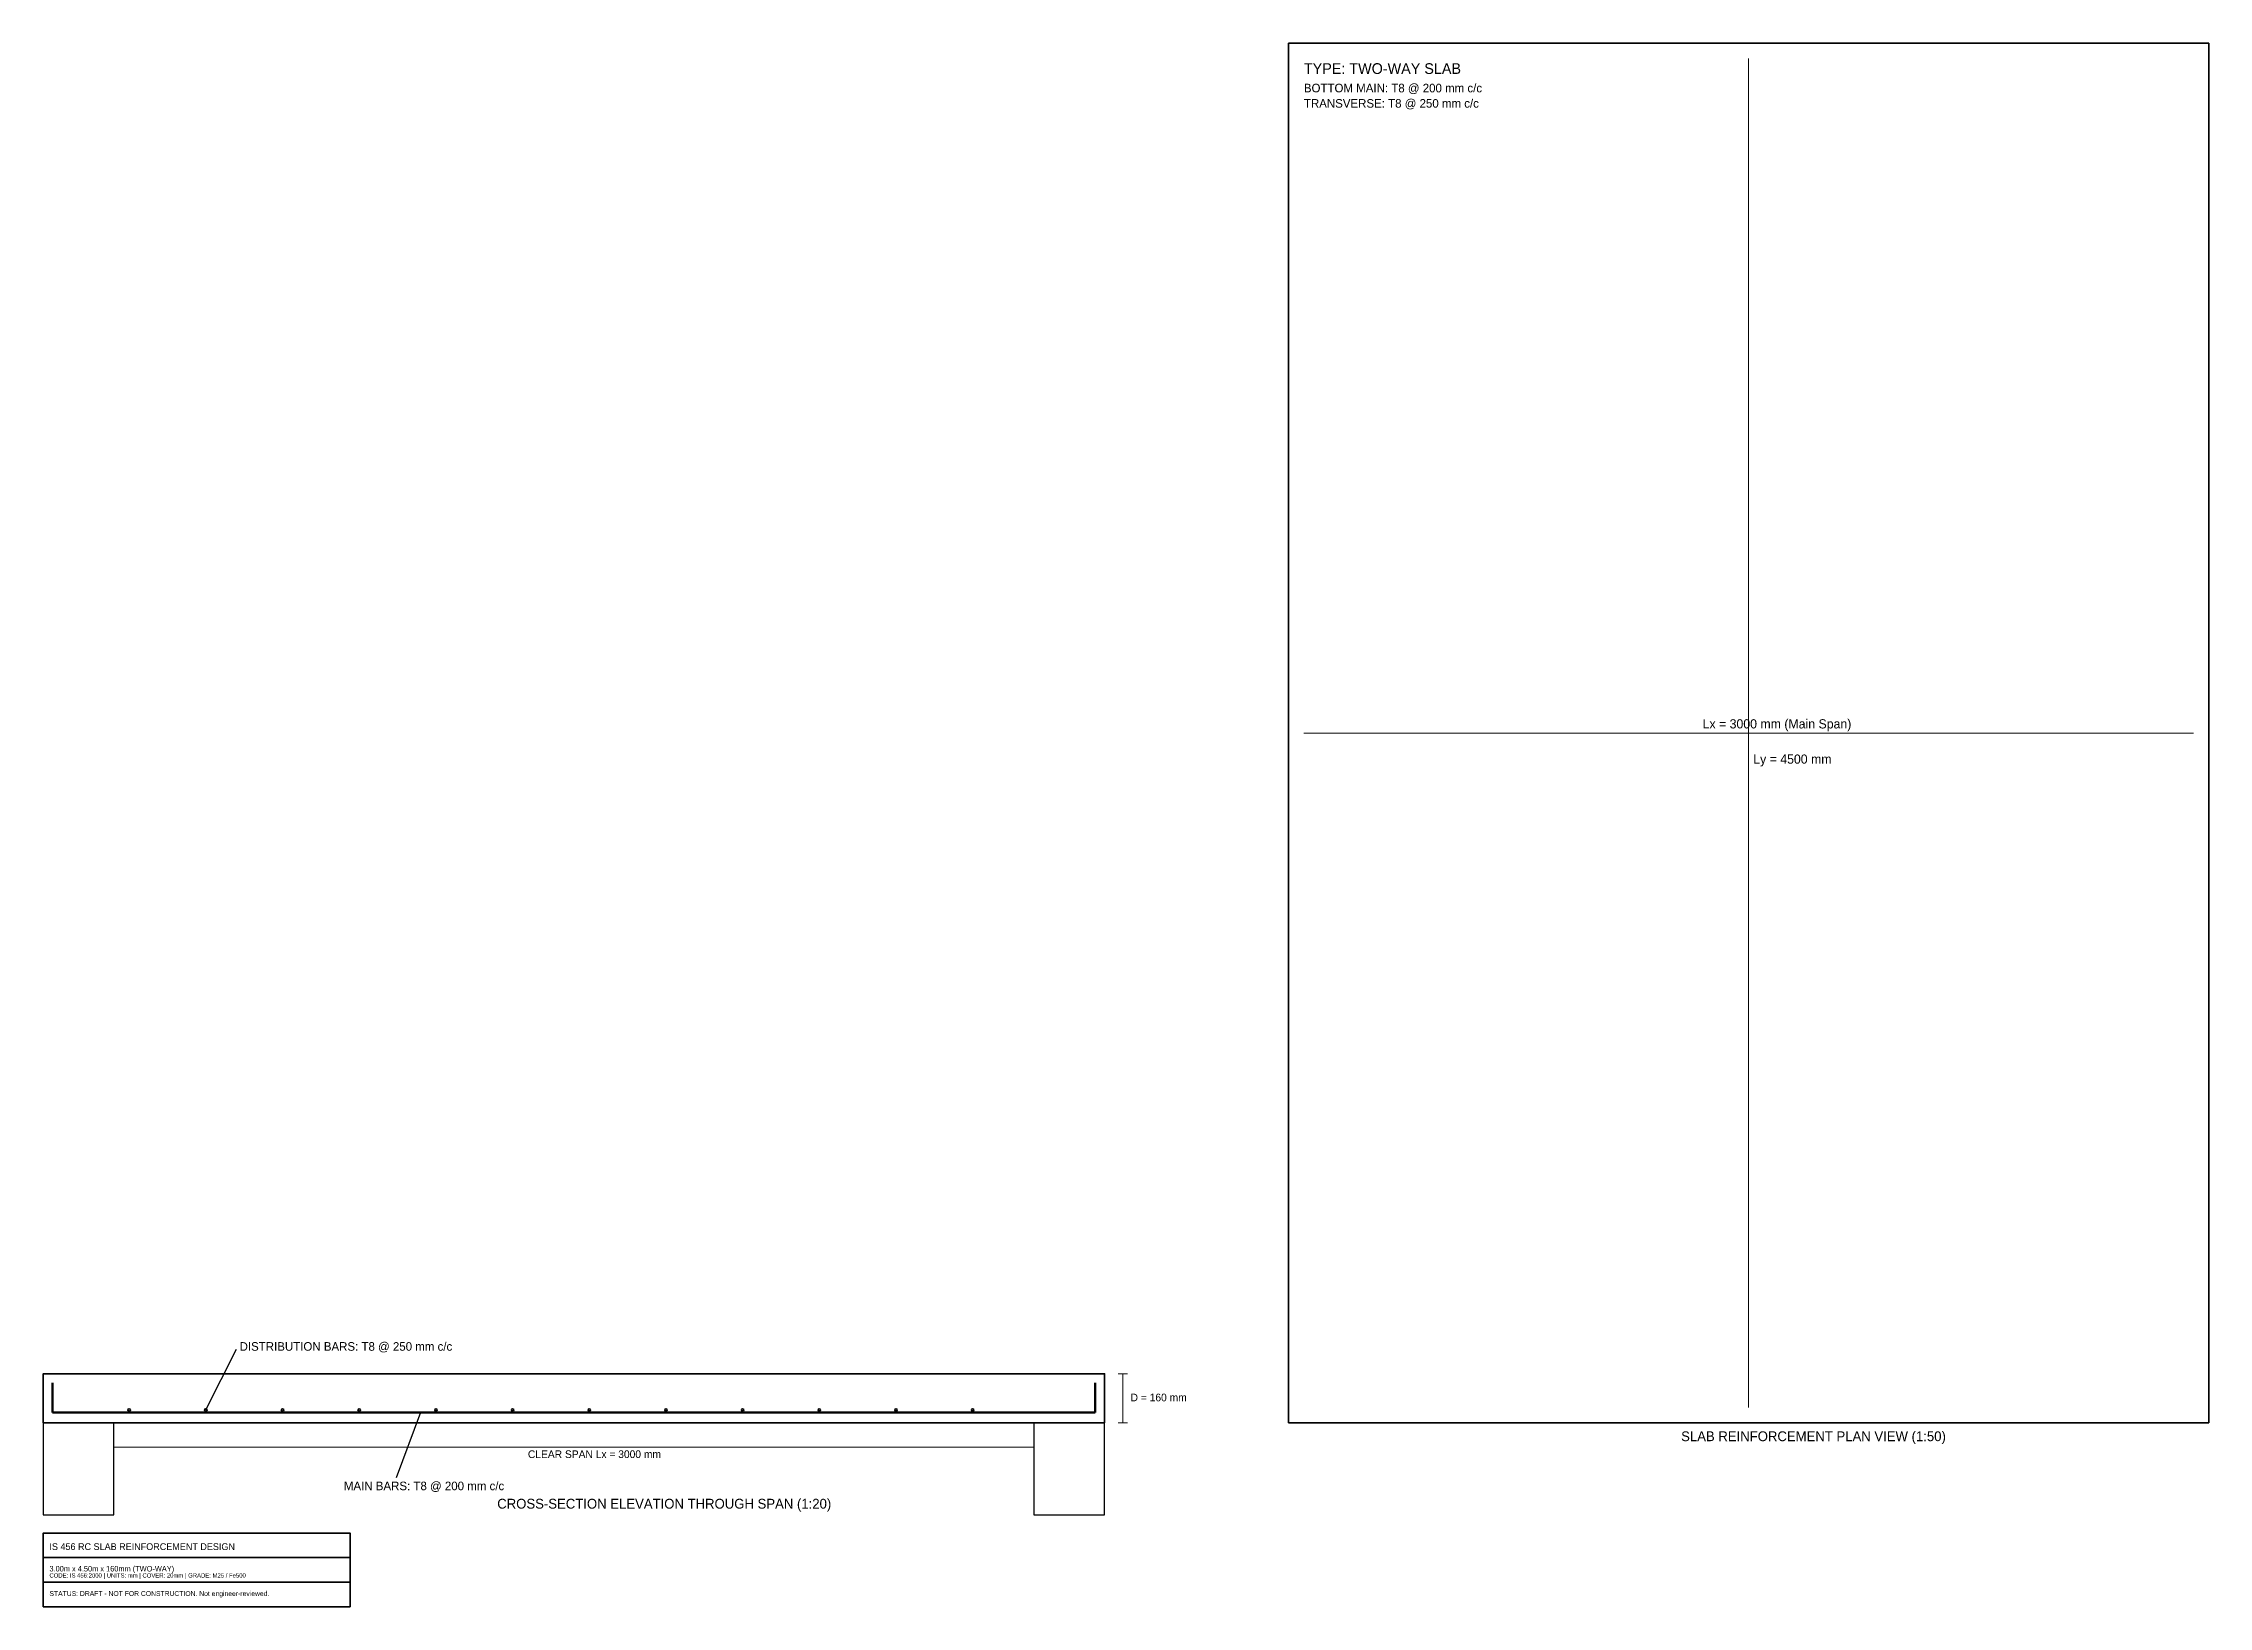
# Model space of a CAD drawing. Header units: metres. Extents: x 0 to 7060, y -600 to 4500.
import ezdxf

# ---------------------------------------------------------------- set-up
doc = ezdxf.new("R2010")
doc.units = ezdxf.units.M
for name, color, linetype, lineweight in [('CONCRETE_OUTLINE', 7, 'Continuous', 35), ('DIMENSIONS', 4, 'Continuous', 18), ('REBAR_DIST', 5, 'Continuous', 35), ('REBAR_MAIN', 1, 'Continuous', 50), ('SUPPORTS', 8, 'Continuous', 25), ('TEXT_ANNOTATIONS', 2, 'Continuous', 25), ('TITLE_BLOCK', 6, 'Continuous', 35), ('WATERMARK', 1, 'Continuous', 70)]:
    doc.layers.add(name, color=color, linetype=linetype, lineweight=lineweight)

msp = doc.modelspace()

# ---------------------------------------------------------------- linework, layer by layer
at = {"layer": 'CONCRETE_OUTLINE'}
for points in [[(4060, 0), (7060, 0), (7060, 4500), (4060, 4500), (4060, 0)], [(0, 0), (3460, 0), (3460, 160), (0, 160), (0, 0)]]:
    msp.add_lwpolyline(points, dxfattribs=at)
at = {"layer": 'DIMENSIONS'}
for p, q in [((5560, 50), (5560, 4450)), ((4110, 2250), (7010, 2250)), ((3505, 160), (3535, 160)), ((3520, 0), (3520, 160)), ((3505, 0), (3535, 0)), ((230, -95), (230, -65)), ((3230, -95), (3230, -65)), ((230, -80), (3230, -80))]:
    msp.add_line(p, q, dxfattribs=at)
at = {"layer": 'REBAR_DIST'}
for centre in [(280, 42), (530, 42), (780, 42), (1030, 42), (1280, 42), (1530, 42), (1780, 42), (2030, 42), (2280, 42), (2530, 42), (2780, 42), (3030, 42)]:
    msp.add_circle(centre, 4, dxfattribs=at)
at = {"layer": 'REBAR_MAIN'}
for p, q in [((30, 34), (30, 130)), ((3430, 34), (3430, 130)), ((30, 34), (3430, 34))]:
    msp.add_line(p, q, dxfattribs=at)
at = {"layer": 'SUPPORTS'}
for points in [[(0, -300), (230, -300), (230, 0), (0, 0), (0, -300)], [(3230, -300), (3460, -300), (3460, 0), (3230, 0), (3230, -300)]]:
    msp.add_lwpolyline(points, dxfattribs=at)
at = {"layer": 'TEXT_ANNOTATIONS'}
for p, q in [((530, 42), (630, 240)), ((1230, 34), (1150, -180))]:
    msp.add_line(p, q, dxfattribs=at)
at = {"layer": 'TITLE_BLOCK'}
for p, q in [((0, -440), (1000, -440)), ((0, -520), (1000, -520))]:
    msp.add_line(p, q, dxfattribs=at)
msp.add_lwpolyline([(0, -600), (1000, -600), (1000, -360), (0, -360), (0, -600)], dxfattribs=at)

# ---------------------------------------------------------------- texts
at = {"layer": 'DIMENSIONS'}
for s, height, p in [('Lx = 3000 mm (Main Span)', 30, (5410, 2265)), ('Ly = 4500 mm', 30, (5575, 2150)), ('D = 160 mm', 25, (3545, 70)), ('CLEAR SPAN Lx = 3000 mm', 25, (1580, -115))]:
    msp.add_text(s, height=height, dxfattribs=at).set_placement(p)
at = {"layer": 'TEXT_ANNOTATIONS'}
for s, height, p in [('TYPE: TWO-WAY SLAB', 35, (4110, 4400)), ('TRANSVERSE: T8 @ 250 mm c/c', 28, (4110, 4290)), ('BOTTOM MAIN: T8 @ 200 mm c/c', 28, (4110, 4340)), ('DISTRIBUTION BARS: T8 @ 250 mm c/c', 28, (640, 235)), ('SLAB REINFORCEMENT PLAN VIEW (1:50)', 32, (5340, -60)), ('MAIN BARS: T8 @ 200 mm c/c', 28, (980, -220)), ('CROSS-SECTION ELEVATION THROUGH SPAN (1:20)', 32, (1480, -280)), ('IS 456 RC SLAB REINFORCEMENT DESIGN', 22, (20, -415)), ('3.00m x 4.50m x 160mm (TWO-WAY)', 18, (20, -485)), ('CODE: IS 456:2000 | UNITS: mm | COVER: 20mm | GRADE: M25 / Fe500', 14, (20, -505))]:
    msp.add_text(s, height=height, dxfattribs=at).set_placement(p)
at = {"layer": 'WATERMARK'}
msp.add_text('STATUS: DRAFT - NOT FOR CONSTRUCTION. Not engineer-reviewed.', height=16, dxfattribs=at).set_placement((20, -565))

doc.saveas('drawing.dxf')
